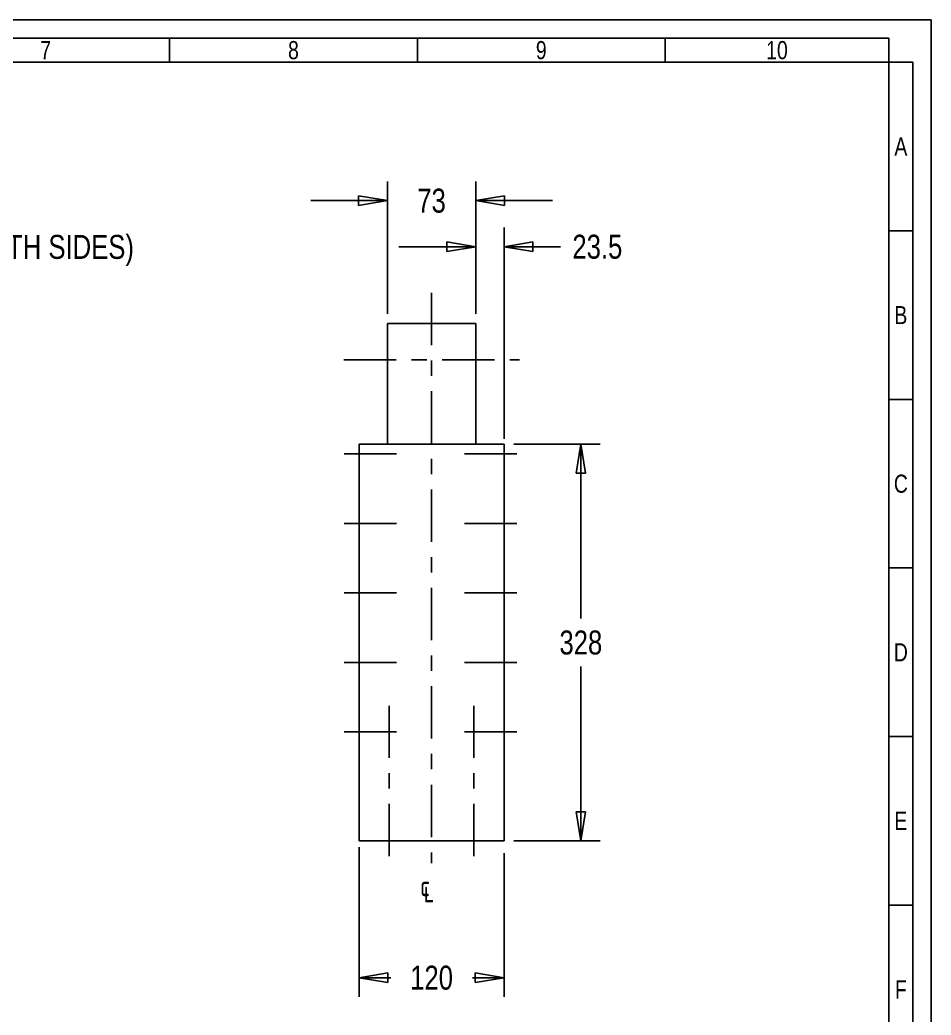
# Model space of a CAD drawing. Header units: inches. Extents: x 0 to 16.5, y 0 to 11.7.
# Drawn here: x 10.6 to 16.54, y 5.21 to 11.69 of the extents above; entities that cross this region are included whole.
import ezdxf

# ---------------------------------------------------------------- set-up
doc = ezdxf.new("R2010")
doc.units = ezdxf.units.IN
doc.header["$LTSCALE"] = 0.909449
doc.header["$MEASUREMENT"] = 0
doc.linetypes.add('CENTER', pattern=[0.6, 0.375, -0.075, 0.075, -0.075])
doc.layers.get('0').update_dxf_attribs({"linetype": 'CONTINUOUS'})
doc.layers.add('02___PRT_ALL_AXES', color=7, linetype='CONTINUOUS')
doc.styles.get("Standard").update_dxf_attribs({"font": 'txt', "width": 0.8})
doc.styles.add('TEXTSTYLE_1', font='gdt', dxfattribs={"width": 0.8})
doc.dimstyles.new('DIMSTYLE_1', dxfattribs={"dimtxt": 0.15625, "dimasz": 0.1875, "dimexe": 0.125, "dimexo": 0.0625, "dimgap": 0.078125, "dimtad": 0, "dimtih": 1, "dimtoh": 1, "dimlfac": 5, "dimzin": 4, "dimdsep": 46, "dimtxsty": 'Standard', "dimblk": 'CLOSED', "dimblk1": 'CLOSED', "dimblk2": 'CLOSED', "dimcen": 0.09, "dimadec": 0, "dimazin": 0, "dimtp": 0.01, "dimtm": 0.01, "dimtfac": 1, "dimtofl": 0, "dimtmove": 0, "dimatfit": 3, "dimldrblk": 'CLOSED', "dimfxl": 1, "dimtolj": 1, "dimtzin": 4, "dimarcsym": 0})
doc.dimstyles.new('DIMSTYLE_2', dxfattribs={"dimtxt": 0.15625, "dimasz": 0.1875, "dimexe": 0.125, "dimexo": 0.0625, "dimgap": 0.09, "dimtad": 0, "dimtih": 1, "dimtoh": 1, "dimlfac": 5, "dimzin": 4, "dimdsep": 46, "dimtxsty": 'Standard', "dimblk": 'CLOSED', "dimblk1": 'CLOSED', "dimblk2": 'CLOSED', "dimcen": 0.09, "dimadec": 0, "dimazin": 0, "dimtp": 0.01, "dimtm": 0.01, "dimtfac": 1, "dimtofl": 0, "dimtmove": 0, "dimatfit": 2, "dimldrblk": 'CLOSED', "dimfxl": 1, "dimtolj": 1, "dimtzin": 4, "dimarcsym": 0})

# ---------------------------------------------------------------- blocks, each defined once
blk = doc.blocks.new('_CLOSED')
at = {"color": 0, "linetype": 'ByBlock'}
for p, q in [((0, 0), (-1, 0.167)), ((-1, 0.167), (-1, -0.167)), ((-1, -0.167), (0, 0)), ((-1, 0), (0, 0))]:
    blk.add_line(p, q, dxfattribs=at)
blk = doc.blocks.new('*D1')
at = {"color": 2, "linetype": 'Continuous', "transparency": 16777216}
for p, q in [((12.8091, 6.3032), (12.8091, 5.3279)), ((13.754, 6.2651), (13.754, 5.3279)), ((12.8091, 5.4529), (13.0159, 5.4529)), ((13.754, 5.4529), (13.5471, 5.4529))]:
    blk.add_line(p, q, dxfattribs=at)
at = {"color": 2, "linetype": 'Continuous', "transparency": 16777216, "xscale": 0.1875, "yscale": 0.1875, "zscale": 0.1875, "rotation": 180}
blk.add_blockref('_CLOSED', (12.8091, 5.4529), dxfattribs=at)
at = {"color": 2, "linetype": 'Continuous', "transparency": 16777216, "xscale": 0.1875, "yscale": 0.1875, "zscale": 0.1875}
blk.add_blockref('_CLOSED', (13.754, 5.4529), dxfattribs=at)
at = {"color": 2, "linetype": 'Continuous', "transparency": 16777216, "insert": (13.2815, 5.5311), "char_height": 0.15625, "width": 0.375, "attachment_point": 2, "line_spacing_factor": 0.9}
blk.add_mtext('120', dxfattribs=at)
blk = doc.blocks.new('*D3')
at = {"color": 2, "linetype": 'Continuous', "transparency": 16777216}
for p, q in [((13.8165, 8.9279), (14.379, 8.9279)), ((14.254, 8.9279), (14.254, 7.7928)), ((14.254, 6.3452), (14.254, 7.4803)), ((13.8165, 6.3452), (14.379, 6.3452))]:
    blk.add_line(p, q, dxfattribs=at)
at = {"color": 2, "linetype": 'Continuous', "transparency": 16777216, "xscale": 0.1875, "yscale": 0.1875, "zscale": 0.1875}
for p, rotation in [((14.254, 8.9279), 90), ((14.254, 6.3452), 270)]:
    blk.add_blockref('_CLOSED', p, dxfattribs=dict(at, rotation=rotation))
at = {"color": 2, "linetype": 'Continuous', "transparency": 16777216, "insert": (14.254, 7.7147), "char_height": 0.15625, "width": 0.375, "attachment_point": 2, "line_spacing_factor": 0.9}
blk.add_mtext('328', dxfattribs=at)
blk = doc.blocks.new('*D7')
at = {"color": 2, "linetype": 'Continuous', "transparency": 16777216}
for p, q in [((5.1202, 7.0757), (8.3717, 10.2141)), ((8.3717, 10.2141), (8.5436, 10.2141))]:
    blk.add_line(p, q, dxfattribs=at)
at = {"color": 2, "linetype": 'Continuous', "transparency": 16777216, "xscale": 0.1875, "yscale": 0.1875, "zscale": 0.1875, "rotation": 223.985499978}
blk.add_blockref('_CLOSED', (5.1202, 7.0757), dxfattribs=at)
at = {"color": 2, "linetype": 'Continuous', "transparency": 16777216, "insert": (8.6217, 10.2922), "char_height": 0.15625, "width": 3.625, "attachment_point": 1, "line_spacing_factor": 0.9}
blk.add_mtext('28 x M8 (MIRRORED BOTH SIDES)\\P\\Fgdt;{\\Fgdt;x}\\Ftxt; 20', dxfattribs=at)
blk = doc.blocks.new('*D24')
at = {"color": 2, "linetype": 'Continuous', "transparency": 16777216}
for p, q in [((12.9941, 9.7778), (12.9941, 10.6403)), ((13.5689, 9.7778), (13.5689, 10.6403)), ((12.9941, 10.5153), (12.4941, 10.5153)), ((13.5689, 10.5153), (14.0689, 10.5153))]:
    blk.add_line(p, q, dxfattribs=at)
at = {"color": 2, "linetype": 'Continuous', "transparency": 16777216, "xscale": 0.1875, "yscale": 0.1875, "zscale": 0.1875}
blk.add_blockref('_CLOSED', (12.9941, 10.5153), dxfattribs=at)
at = {"color": 2, "linetype": 'Continuous', "transparency": 16777216, "xscale": 0.1875, "yscale": 0.1875, "zscale": 0.1875, "rotation": 180}
blk.add_blockref('_CLOSED', (13.5689, 10.5153), dxfattribs=at)
at = {"color": 2, "linetype": 'Continuous', "transparency": 16777216, "insert": (13.2815, 10.5934), "char_height": 0.15625, "width": 0.25, "attachment_point": 2, "line_spacing_factor": 0.9}
blk.add_mtext('73', dxfattribs=at)
blk = doc.blocks.new('*D25')
at = {"color": 2, "linetype": 'Continuous', "transparency": 16777216}
for p, q in [((13.5689, 9.7778), (13.5689, 10.3403)), ((13.754, 8.9639), (13.754, 10.3403)), ((13.5689, 10.2153), (13.0689, 10.2153)), ((13.754, 10.2153), (14.1208, 10.2153))]:
    blk.add_line(p, q, dxfattribs=at)
at = {"color": 2, "linetype": 'Continuous', "transparency": 16777216, "xscale": 0.1875, "yscale": 0.1875, "zscale": 0.1875}
blk.add_blockref('_CLOSED', (13.5689, 10.2153), dxfattribs=at)
at = {"color": 2, "linetype": 'Continuous', "transparency": 16777216, "xscale": 0.1875, "yscale": 0.1875, "zscale": 0.1875, "rotation": 180}
blk.add_blockref('_CLOSED', (13.754, 10.2153), dxfattribs=at)
at = {"color": 2, "linetype": 'Continuous', "transparency": 16777216, "insert": (14.1989, 10.2934), "char_height": 0.15625, "width": 0.5, "attachment_point": 1, "line_spacing_factor": 0.9}
blk.add_mtext('23.5', dxfattribs=at)
blk = doc.blocks.new('*T28')
at = {"color": 2, "linetype": 'Continuous'}
for p, q in [((0, 0), (15.8268, 0)), ((0, 0), (0, -0.1575)), ((1.4567, 0), (1.4567, -0.1575)), ((3.0709, 0), (3.0709, -0.1575)), ((4.685, 0), (4.685, -0.1575)), ((6.2992, 0), (6.2992, -0.1575)), ((7.9134, 0), (7.9134, -0.1575)), ((9.5276, 0), (9.5276, -0.1575)), ((11.1417, 0), (11.1417, -0.1575)), ((12.7559, 0), (12.7559, -0.1575)), ((14.3701, 0), (14.3701, -0.1575)), ((15.8268, 0), (15.8268, -0.1575)), ((0, -0.1575), (15.8268, -0.1575))]:
    blk.add_line(p, q, dxfattribs=at)
at = {"color": 2, "linetype": 'Continuous', "attachment_point": 2, "line_spacing_factor": 0.9}
for s, insert, char_height, width in [('1', (0.7283, -0.0197), 0.1181, 0.188976), ('2', (2.2638, -0.0197), 0.1181, 0.188976), ('3 ', (3.878, -0.0197), 0.11811, 0.377953), ('4', (5.4921, -0.0197), 0.1181, 0.188976), ('5', (7.1063, -0.0197), 0.1181, 0.188976), ('6', (8.7205, -0.0197), 0.1181, 0.188976), ('7', (10.3346, -0.0197), 0.1181, 0.188976), ('8', (11.9488, -0.0197), 0.1181, 0.188976), ('9', (13.563, -0.0197), 0.1181, 0.188976), ('10', (15.0984, -0.0197), 0.11811, 0.377953)]:
    blk.add_mtext(s, dxfattribs=dict(at, insert=insert, char_height=char_height, width=width))
blk = doc.blocks.new('*T31')
at = {"color": 2, "linetype": 'Continuous'}
for p, q in [((0, 0), (0.1575, 0)), ((0, 0), (0, -10.9843)), ((0.1575, 0), (0.1575, -10.9843)), ((0, -1.0984), (0.1575, -1.0984)), ((0, -2.1969), (0.1575, -2.1969)), ((0, -3.2953), (0.1575, -3.2953)), ((0, -4.3937), (0.1575, -4.3937)), ((0, -5.4921), (0.1575, -5.4921)), ((0, -6.5906), (0.1575, -6.5906)), ((0, -7.689), (0.1575, -7.689)), ((0, -8.7874), (0.1575, -8.7874)), ((0, -9.8858), (0.1575, -9.8858)), ((0, -10.9843), (0.1575, -10.9843))]:
    blk.add_line(p, q, dxfattribs=at)
at = {"color": 2, "linetype": 'Continuous', "char_height": 0.1181, "width": 0.188976, "attachment_point": 2, "line_spacing_factor": 0.9}
for s, insert in [('A', (0.0787, -0.4902)), ('B', (0.0787, -1.5886)), ('C', (0.0787, -2.687)), ('D', (0.0787, -3.7854)), ('E', (0.0787, -4.8839)), ('F', (0.0787, -5.9823)), ('G', (0.0787, -7.0807)), ('H', (0.0787, -8.1791)), ('J', (0.0787, -9.2776)), ('K', (0.0787, -10.376))]:
    blk.add_mtext(s, dxfattribs=dict(at, insert=insert))
blk = doc.blocks.new('*T34')
at = {"color": 2, "linetype": 'Continuous'}
for p, q in [((0, 0), (15.8268, 0)), ((0, 0), (0, -0.1575)), ((1.4567, 0), (1.4567, -0.1575)), ((3.0709, 0), (3.0709, -0.1575)), ((4.685, 0), (4.685, -0.1575)), ((6.2992, 0), (6.2992, -0.1575)), ((7.9134, 0), (7.9134, -0.1575)), ((9.5276, 0), (9.5276, -0.1575)), ((11.1417, 0), (11.1417, -0.1575)), ((12.7559, 0), (12.7559, -0.1575)), ((14.3701, 0), (14.3701, -0.1575)), ((15.8268, 0), (15.8268, -0.1575)), ((0, -0.1575), (15.8268, -0.1575))]:
    blk.add_line(p, q, dxfattribs=at)
at = {"color": 2, "linetype": 'Continuous', "attachment_point": 2, "line_spacing_factor": 0.9}
for s, insert, char_height, width in [('1', (0.7283, -0.0197), 0.1181, 0.188976), ('2', (2.2638, -0.0197), 0.1181, 0.188976), ('3 ', (3.878, -0.0197), 0.11811, 0.377953), ('4', (5.4921, -0.0197), 0.1181, 0.188976), ('5', (7.1063, -0.0197), 0.1181, 0.188976), ('6', (8.7205, -0.0197), 0.1181, 0.188976), ('7', (10.3346, -0.0197), 0.1181, 0.188976), ('8', (11.9488, -0.0197), 0.1181, 0.188976), ('9', (13.563, -0.0197), 0.1181, 0.188976), ('10', (15.0984, -0.0197), 0.11811, 0.377953)]:
    blk.add_mtext(s, dxfattribs=dict(at, insert=insert, char_height=char_height, width=width))
blk = doc.blocks.new('*T37')
at = {"color": 2, "linetype": 'Continuous'}
for p, q in [((0, 0), (0.1575, 0)), ((0, 0), (0, -10.9843)), ((0.1575, 0), (0.1575, -10.9843)), ((0, -1.0984), (0.1575, -1.0984)), ((0, -2.1969), (0.1575, -2.1969)), ((0, -3.2953), (0.1575, -3.2953)), ((0, -4.3937), (0.1575, -4.3937)), ((0, -5.4921), (0.1575, -5.4921)), ((0, -6.5906), (0.1575, -6.5906)), ((0, -7.689), (0.1575, -7.689)), ((0, -8.7874), (0.1575, -8.7874)), ((0, -9.8858), (0.1575, -9.8858)), ((0, -10.9843), (0.1575, -10.9843))]:
    blk.add_line(p, q, dxfattribs=at)
at = {"color": 2, "linetype": 'Continuous', "char_height": 0.1181, "width": 0.188976, "attachment_point": 2, "line_spacing_factor": 0.9}
for s, insert in [('A', (0.0787, -0.4902)), ('B', (0.0787, -1.5886)), ('C', (0.0787, -2.687)), ('D', (0.0787, -3.7854)), ('E', (0.0787, -4.8839)), ('F', (0.0787, -5.9823)), ('G', (0.0787, -7.0807)), ('H', (0.0787, -8.1791)), ('J', (0.0787, -9.2776)), ('K', (0.0787, -10.376))]:
    blk.add_mtext(s, dxfattribs=dict(at, insert=insert))

msp = doc.modelspace()

# ---------------------------------------------------------------- linework, layer by layer
at = {"color": 7, "linetype": 'Continuous'}
for p, q in [((0, 11.6929), (16.5354, 11.6929)), ((16.5354, 0), (16.5354, 11.6929)), ((12.9941, 9.7153), (12.9941, 8.9279)), ((13.5689, 9.7153), (12.9941, 9.7153)), ((13.5689, 9.7153), (13.5689, 8.9279)), ((12.8091, 6.3452), (12.8091, 8.9279)), ((13.754, 8.9279), (12.8091, 8.9279)), ((13.754, 6.3452), (13.754, 8.9279)), ((13.754, 6.3452), (12.8091, 6.3452))]:
    msp.add_line(p, q, dxfattribs=at)
at = {"layer": '02___PRT_ALL_AXES', "color": 7, "linetype": 'CENTER'}
for p, q in [((13.2815, 9.9155), (13.2815, 6.1998)), ((12.7091, 9.479), (13.854, 9.479)), ((12.713, 8.8649), (13.0666, 8.8649)), ((13.4965, 8.8649), (13.85, 8.8649)), ((12.713, 8.4121), (13.0666, 8.4121)), ((13.4965, 8.4121), (13.85, 8.4121)), ((12.713, 7.9594), (13.0666, 7.9594)), ((13.4965, 7.9594), (13.85, 7.9594)), ((12.713, 7.5066), (13.0666, 7.5066)), ((13.4965, 7.5066), (13.85, 7.5066)), ((13.0059, 6.2452), (13.0059, 7.2247)), ((13.5571, 6.2452), (13.5571, 7.2247)), ((12.713, 7.0539), (13.0666, 7.0539)), ((13.4965, 7.0539), (13.85, 7.0539))]:
    msp.add_line(p, q, dxfattribs=at)

# ---------------------------------------------------------------- block references
for name, p in [('*T28', (0.4331, 11.5748)), ('*T34', (0.4331, 11.5748)), ('*T31', (16.2598, 11.4173)), ('*T37', (16.2598, 11.4173))]:
    msp.add_blockref(name, p)

# ---------------------------------------------------------------- texts
at = {"color": 2, "linetype": 'Continuous', "insert": (13.2068, 6.1157), "char_height": 0.15625, "width": 0.247396, "attachment_point": 1, "line_spacing_factor": 0.9, "style": 'TEXTSTYLE_1'}
msp.add_mtext('{\\Fgdt;q}', dxfattribs=at)

# ---------------------------------------------------------------- dimensions: what is measured, and where the dimension line sits
at = {"color": 2, "linetype": 'Continuous'}
for base, p1, p2, angle, picture, middle in [((12.9941, 10.5153), (13.5689, 9.7153), (12.9941, 9.7153), 180, '*D24', (13.2854, 10.5153)), ((13.5689, 10.2153), (13.754, 8.9014), (13.5689, 9.7153), 180, '*D25', (14.4528, 10.2153)), ((14.254, 6.3452), (13.754, 8.9279), (13.754, 6.3452), 270, '*D3', (14.2579, 7.6365)), ((12.8091, 5.4529), (13.754, 6.3276), (12.8091, 6.3657), 180, '*D1', (13.2971, 5.4529))]:
    dim = msp.add_linear_dim(base=base, p1=p1, p2=p2, angle=angle, dimstyle='DIMSTYLE_1', dxfattribs=at)
    dim.commit()
    dim.dimension.update_dxf_attribs({"geometry": picture, "text_midpoint": middle, "dimtype": 160})
dim = msp.add_diameter_dim_2p(p1=(5.12016, 7.07573), p2=(5.07484, 7.03198), text='28 x M<> (MIRRORED BOTH SIDES)\\P{\\Fgdt;x} 20', dimstyle='DIMSTYLE_2', override={"dimpost": '<>'}, dxfattribs=at)
dim.commit()
dim.dimension.update_dxf_attribs({"geometry": '*D7', "text_midpoint": (10.43418, 10.09691), "dimtype": 163})

doc.saveas('drawing.dxf')
